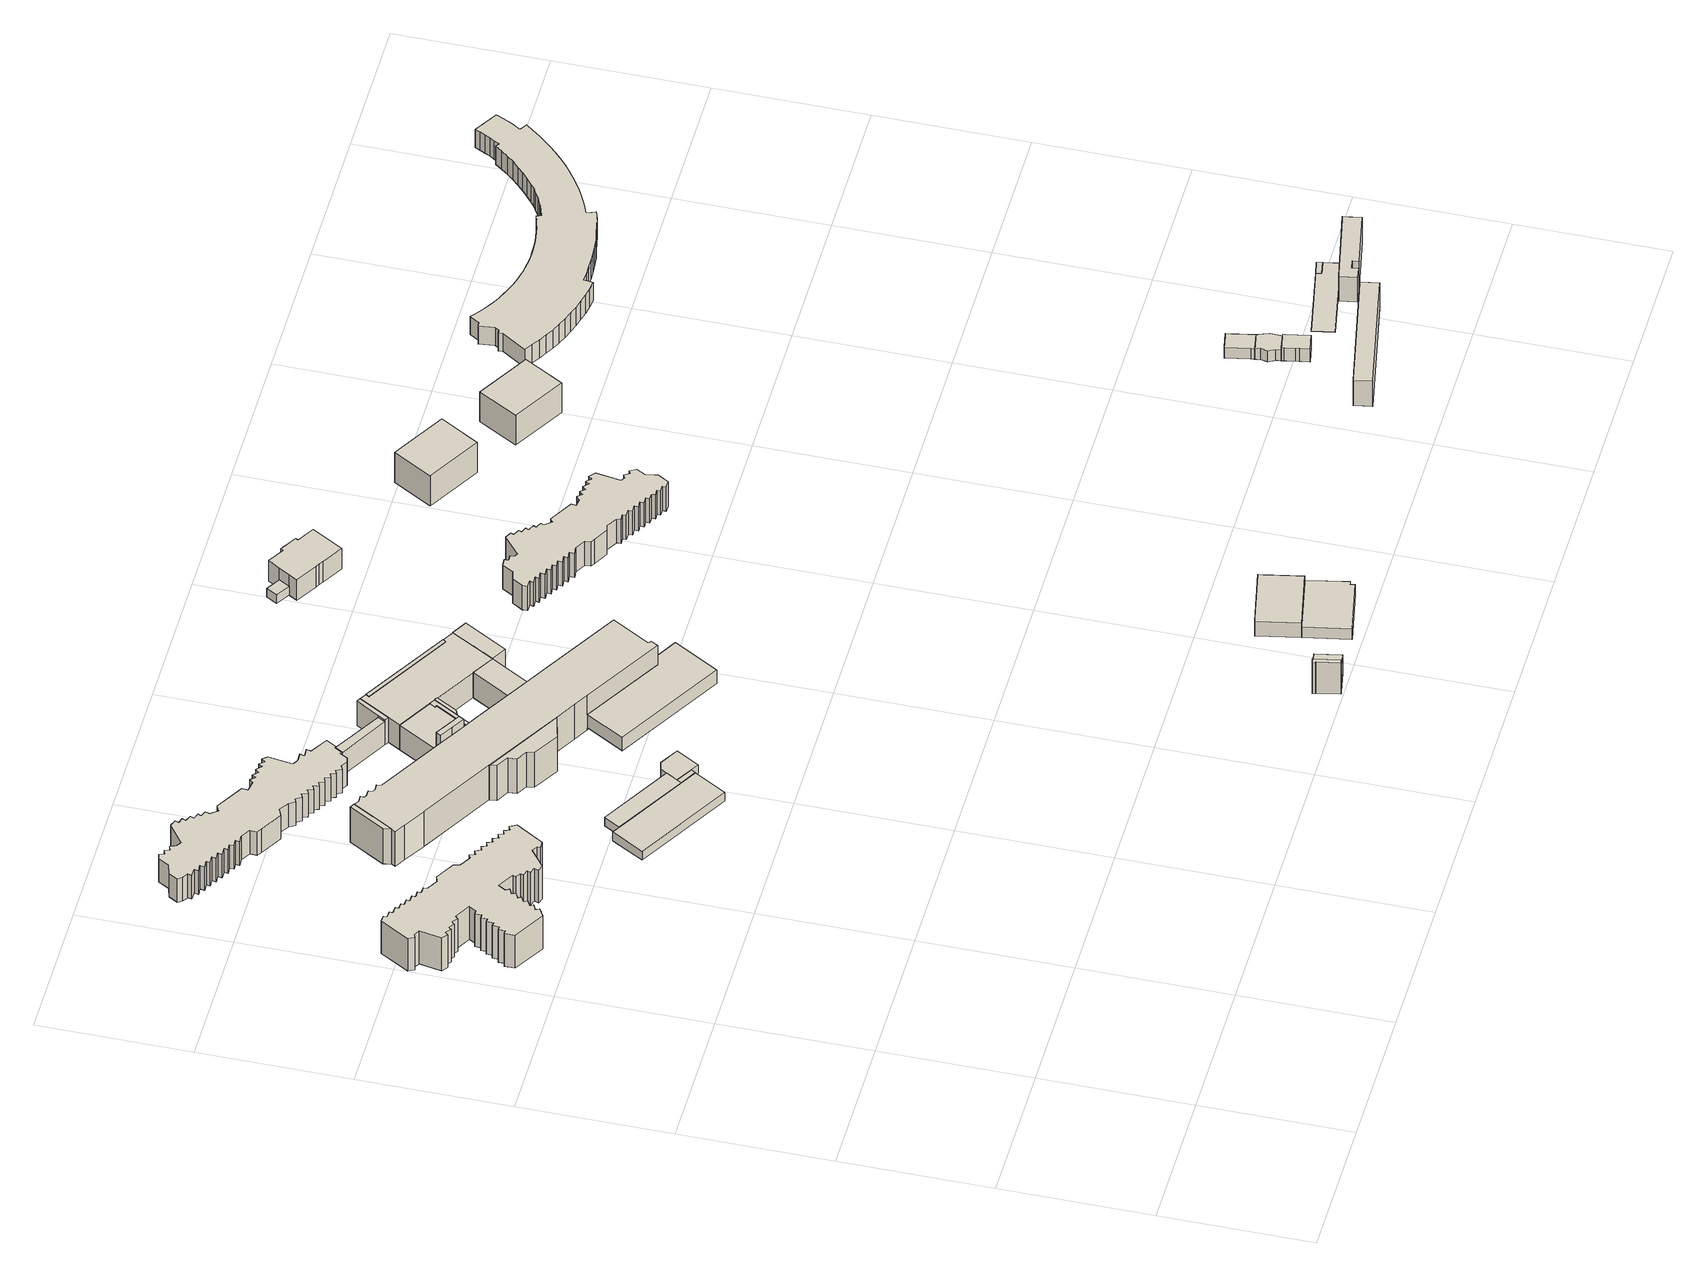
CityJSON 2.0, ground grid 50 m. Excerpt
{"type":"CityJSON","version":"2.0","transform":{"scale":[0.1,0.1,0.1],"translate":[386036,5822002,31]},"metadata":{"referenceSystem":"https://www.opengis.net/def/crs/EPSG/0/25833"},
"CityObjects":{
"building1":{"type":"Building","attributes":{"Gemeindeschluessel":"11000004","BezugspunktDach":"2200","function":"31001_3000","measuredHeight":13.58,"storeysAboveGround":3},"address":[{"country":"Germany","locality":"Berlin","thoroughfareNumber":"17 (4)","thoroughfareName":"Friedrich-Olbricht-Damm"}],"geometry":[{"type":"Solid","lod":"1","boundaries":[[[[0,1,2,3,4,5,6,7,8,9,10,11,12,13,14,15,16,17,18,19,20,21,22,23,24,25,26,27,28,29,30,31,32,33,34,35,36,37,38,39,40,41,42,43,44,45,46,47,48,49,50,51,52,53,54,55,56,57,58,59,60,61,62,63,64,65,66,67,68,69,70,71,72,73,74,75,76,77,78,79,80,81,82,83,84,85,86,87,88,89,90,91,92]],[[93,94,95,96,97,98,99,100,101,102,103,104,105,106,107,108,109,110,111,112,113,114,115,116,117,118,119,120,121,122,123,124,125,126,127,128,129,130,131,132,133,134,135,136,137,138,139,140,141,142,143,144,145,146,147,148,149,150,151,152,153,154,155,156,157,158,159,160,161,162,163,164,165,166,167,168,169,170,171,172,173,174,175,176,177,178,179,180,181,182,183,184,185]],[[93,185,92,91]],[[94,93,91,90]],[[95,94,90,89]],[[96,95,89,88]],[[97,96,88,87]],[[98,97,87,86]],[[99,98,86,85]],[[100,99,85,84]],[[101,100,84,83]],[[102,101,83,82]],[[103,102,82,81]],[[104,103,81,80]],[[105,104,80,79]],[[106,105,79,78]],[[107,106,78,77]],[[108,107,77,76]],[[109,108,76,75]],[[110,109,75,74]],[[111,110,74,73]],[[112,111,73,72]],[[113,112,72,71]],[[114,113,71,70]],[[115,114,70,69]],[[116,115,69,68]],[[117,116,68,67]],[[118,117,67,66]],[[119,118,66,65]],[[120,119,65,64]],[[121,120,64,63]],[[122,121,63,62]],[[123,122,62,61]],[[124,123,61,60]],[[125,124,60,59]],[[126,125,59,58]],[[127,126,58,57]],[[128,127,57,56]],[[129,128,56,55]],[[130,129,55,54]],[[131,130,54,53]],[[132,131,53,52]],[[133,132,52,51]],[[134,133,51,50]],[[135,134,50,49]],[[136,135,49,48]],[[137,136,48,47]],[[138,137,47,46]],[[139,138,46,45]],[[140,139,45,44]],[[141,140,44,43]],[[142,141,43,42]],[[143,142,42,41]],[[144,143,41,40]],[[145,144,40,39]],[[146,145,39,38]],[[147,146,38,37]],[[148,147,37,36]],[[149,148,36,35]],[[150,149,35,34]],[[151,150,34,33]],[[152,151,33,32]],[[153,152,32,31]],[[154,153,31,30]],[[155,154,30,29]],[[156,155,29,28]],[[157,156,28,27]],[[158,157,27,26]],[[159,158,26,25]],[[160,159,25,24]],[[161,160,24,23]],[[162,161,23,22]],[[163,162,22,21]],[[164,163,21,20]],[[165,164,20,19]],[[166,165,19,18]],[[167,166,18,17]],[[168,167,17,16]],[[169,168,16,15]],[[170,169,15,14]],[[171,170,14,13]],[[172,171,13,12]],[[173,172,12,11]],[[174,173,11,10]],[[175,174,10,9]],[[176,175,9,8]],[[177,176,8,7]],[[178,177,7,6]],[[179,178,6,5]],[[180,179,5,4]],[[181,180,4,3]],[[182,181,3,2]],[[183,182,2,1]],[[184,183,1,0]],[[185,184,0,92]]]]}]},
"building2":{"type":"Building","attributes":{"Gemeindeschluessel":"11000004","BezugspunktDach":"2200","function":"31001_3000","measuredHeight":3.65,"storeysAboveGround":1},"address":[{"country":"Germany","locality":"Berlin","thoroughfareNumber":"17 (5)","thoroughfareName":"Friedrich-Olbricht-Damm"}],"geometry":[{"type":"Solid","lod":"1","boundaries":[[[[186,187,188,189,190]],[[191,192,193,194,195]],[[191,195,190,189]],[[192,191,189,188]],[[193,192,188,187]],[[194,193,187,186]],[[195,194,186,190]]]]}]},
"building3":{"type":"Building","attributes":{"Gemeindeschluessel":"11000004","function":"31001_3000"},"address":[{"country":"Germany","locality":"Berlin","thoroughfareNumber":"17 (6)","thoroughfareName":"Friedrich-Olbricht-Damm"}],"children":["building3-1","building3-2","building3-3"]},
"building3-1":{"type":"BuildingPart","attributes":{"BezugspunktDach":"2200","measuredHeight":3.64,"storeysAboveGround":1},"parents":["building3"],"geometry":[{"type":"MultiSurface","lod":"1","boundaries":[[[196,197,198,199]],[[200,201,202,203]],[[200,203,199,198]],[[201,200,198,197]],[[204,205,197,206,207]],[[203,202,196,199]],[[201,205,204,207]],[[207,206,196,202,208]]]}]},
"building3-2":{"type":"BuildingPart","attributes":{"BezugspunktDach":"2200","measuredHeight":3.57,"storeysAboveGround":1},"parents":["building3"],"geometry":[{"type":"MultiSurface","lod":"1","boundaries":[[[209,210,211,212,204]],[[213,214,215,216,207]],[[213,201,205,212]],[[214,213,212,211]],[[215,214,211,210]],[[216,215,210,209]],[[216,209,217,218]],[[219,207,204,205,201]],[[207,218,217,204]]]}]},
"building3-3":{"type":"BuildingPart","attributes":{"BezugspunktDach":"2200","measuredHeight":3.64,"storeysAboveGround":1},"parents":["building3"],"geometry":[{"type":"MultiSurface","lod":"1","boundaries":[[[220,221,206,196]],[[207,218,222,202]],[[217,204,207,206,221]],[[222,218,221,220]],[[202,222,220,196]],[[204,207,202,196,206]],[[218,207,204,217]]]}]},
"building4":{"type":"Building","attributes":{"name":"Justizvollzugsanstalt Charlottenburg","Gemeindeschluessel":"11000004","function":"31001_3000"},"address":[{"country":"Germany","locality":"Berlin","thoroughfareNumber":"17","thoroughfareName":"Friedrich-Olbricht-Damm"}],"children":["building4-1","building4-2","building4-3","building4-4","building4-5","building4-6","building4-7","building4-8","building4-9","building4-10","building4-11","building4-12","building4-13","building4-14","building4-15","building4-16"]},
"building4-1":{"type":"BuildingPart","attributes":{"BezugspunktDach":"2200","measuredHeight":14.33,"storeysAboveGround":3},"parents":["building4"],"geometry":[{"type":"MultiSurface","lod":"1","boundaries":[[[223,224,225,226,227,228,229,230,231,232,233,234,235,236,237,238,239,240,241,242,243,244,245,246,247,248,249,250,251]],[[252,253,254,255,256,257,258,259,260,261,262,263,264,265,266,267,268,269,270,271,272,273,274,275,276,277,278,279,280]],[[252,280,251,250]],[[254,253,249,248]],[[255,254,248,247]],[[256,255,247,246]],[[257,256,246,245]],[[258,257,245,244]],[[259,258,244,243]],[[260,259,243,242]],[[261,260,242,241]],[[262,261,241,240]],[[263,262,240,239]],[[264,263,239,238]],[[265,264,281,282,283,237]],[[266,284,285,237,236]],[[267,266,236,235]],[[268,286,287,288,235,234]],[[269,268,234,233]],[[270,269,233,232]],[[271,270,232,231]],[[272,271,231,230]],[[289,290,230,229]],[[273,272,291,292,293]],[[294,289,229,228]],[[274,273,293,295]],[[275,274,228,227]],[[276,275,227,226]],[[278,277,225,224]],[[280,279,223,251]],[[252,250,249,253]],[[237,283,282,296]],[[238,296,282,281]],[[265,285,284,266]],[[267,288,287,286,268,297]],[[293,292,291,290,289]],[[295,293,289,294]],[[226,225,277,276]]]}]},
"building4-2":{"type":"BuildingPart","attributes":{"BezugspunktDach":"2200","measuredHeight":14.36,"storeysAboveGround":3},"parents":["building4"],"geometry":[{"type":"Solid","lod":"1","boundaries":[[[[298,299,300,301,302,303,226,225]],[[276,304,305,306,307,308,309,277]],[[225,277,225,226]],[[304,276,226,303]],[[305,304,303,302]],[[306,305,302,301]],[[307,306,301,300]],[[308,307,300,299]],[[309,308,299,298]],[[277,309,298,225]],[[276,277,225,226]]]]}]},
"building4-3":{"type":"BuildingPart","attributes":{"BezugspunktDach":"2200","measuredHeight":10.46,"storeysAboveGround":3},"parents":["building4"],"geometry":[{"type":"MultiSurface","lod":"1","boundaries":[[[286,310,311,287]],[[312,313,268,267]],[[312,267,287,311]],[[314,315,311,310]],[[313,312,316,317]],[[268,313,310,286]],[[317,316,315,314]],[[267,268,286,287]]]}]},
"building4-4":{"type":"BuildingPart","attributes":{"BezugspunktDach":"2200","measuredHeight":10.52,"storeysAboveGround":3},"parents":["building4"],"geometry":[{"type":"MultiSurface","lod":"1","boundaries":[[[284,318,319,320,285]],[[321,322,323,266,265]],[[321,265,283,324,320]],[[325,326,327,324,328,322,321,320,319]],[[266,323,318,284]],[[285,320,324,283]],[[328,324,327,326,325]],[[323,322,319,318,329]],[[265,266,284,285,330]]]}]},
"building4-5":{"type":"BuildingPart","attributes":{"BezugspunktDach":"2200","measuredHeight":10.52,"storeysAboveGround":3},"parents":["building4"],"geometry":[{"type":"MultiSurface","lod":"1","boundaries":[[[318,331,332,333,334,335,319]],[[336,337,338,339,340,323,322]],[[341,326,319,335]],[[336,322,328,342]],[[343,341,335,334]],[[337,336,344,342,345,346]],[[347,348,343,345,349,338,337,334,333]],[[350,348,333,332]],[[339,338,349,351]],[[323,340,331,318]],[[342,328,326,341]],[[346,345,342,344,341,343]],[[349,345,343,348,347]],[[351,349,348,350]],[[340,339,332,331]],[[322,323,318,319,352]]]}]},
"building4-6":{"type":"BuildingPart","attributes":{"BezugspunktDach":"2200","measuredHeight":10.69,"storeysAboveGround":3},"parents":["building4"],"geometry":[{"type":"MultiSurface","lod":"1","boundaries":[[[353,354,355,356,357,358]],[[339,359,360,361,362,340]],[[332,331,363,358,357]],[[364,350,351,365,359,339,357,356]],[[366,364,365,367,360,359,356,355]],[[361,360,355,354]],[[362,361,354,353]],[[340,362,353,358]],[[339,340,363,331,332]],[[365,351,350,364]],[[367,365,364,366]]]}]},
"building4-7":{"type":"BuildingPart","attributes":{"BezugspunktDach":"2200","measuredHeight":5.47,"storeysAboveGround":3},"parents":["building4"],"geometry":[{"type":"Solid","lod":"1","boundaries":[[[[368,369,290,289,294,370]],[[295,293,292,371,372,373]],[[295,373,370,294]],[[371,292,290,369]],[[372,371,369,368]],[[373,372,368,370]],[[295,294,289,293]],[[292,293,289,290]]]]}]},
"building4-8":{"type":"BuildingPart","attributes":{"BezugspunktDach":"2200","measuredHeight":10.37,"storeysAboveGround":3},"parents":["building4"],"geometry":[{"type":"MultiSurface","lod":"1","boundaries":[[[348,366,315,314,374,375,376,377,378,379,380,381]],[[382,383,384,385,386,387,388,317,316,367,349,389]],[[382,389,381,380]],[[384,383,379,378]],[[385,384,390,391,377]],[[386,385,391,392,393]],[[387,386,392,394,375]],[[388,387,375,374]],[[317,388,395,396,314]],[[367,316,315,366]],[[380,379,383,382]],[[378,377,391,390]],[[393,392,391,377,376]],[[376,375,394,392]],[[397,374,314,396,395]],[[316,317,314,315]],[[349,351,350,348]],[[365,364,350,351]],[[367,366,364,365]],[[389,349,348,381]]]}]},
"building4-9":{"type":"BuildingPart","attributes":{"BezugspunktDach":"2200","measuredHeight":10.36,"storeysAboveGround":3},"parents":["building4"],"geometry":[{"type":"MultiSurface","lod":"1","boundaries":[[[327,326,341,343,348,381,398]],[[389,349,345,342,328,324,399]],[[389,399,398,381]],[[349,389,381,348,400]],[[345,349,348,343]],[[342,345,343,341]],[[328,342,401,341,326]],[[324,328,326,327]],[[399,402,403,398]],[[324,327,403,402]]]}]},
"building4-10":{"type":"BuildingPart","attributes":{"BezugspunktDach":"2200","measuredHeight":21.72,"storeysAboveGround":3},"parents":["building4"],"geometry":[{"type":"MultiSurface","lod":"1","boundaries":[[[404,405,406,407,408,409]],[[399,402,324,283,282,281]],[[399,281,409,408]],[[403,398,408,407]],[[410,327,403,402,407,406]],[[285,320,406,405]],[[296,237,405,404]],[[238,296,411,404,409]],[[402,399,398,403]],[[324,412,402,403,327,410]],[[283,324,320,285]],[[282,283,237,296]],[[281,282,411,296,238]]]}]},
"building4-11":{"type":"BuildingPart","attributes":{"BezugspunktDach":"2200","measuredHeight":10.37,"storeysAboveGround":3},"parents":["building4"],"geometry":[{"type":"MultiSurface","lod":"1","boundaries":[[[380,379,413,414,415]],[[416,417,383,382,418]],[[419,420,421,416,418,421,420,422,415,414]],[[417,416,414,413]],[[383,417,413,379]],[[418,382,380,415]],[[423,416,421,420,419]],[[422,420,421,418]],[[382,383,379,380]]]}]},
"building4-12":{"type":"BuildingPart","attributes":{"BezugspunktDach":"2200","measuredHeight":10.19,"storeysAboveGround":3},"parents":["building4"],"geometry":[{"type":"Solid","lod":"1","boundaries":[[[[422,420,419,424,425,426,427]],[[428,429,430,416,421,418,431]],[[431,427,431,428]],[[428,426,428,429]],[[430,429,430,424]],[[416,430,424,419]],[[431,418,422,427]],[[428,431,427,426]],[[429,428,426,425]],[[425,424,430,429]],[[421,416,419,420]],[[418,421,420,422]]]]}]},
"building4-13":{"type":"BuildingPart","attributes":{"BezugspunktDach":"2200","measuredHeight":9.51,"storeysAboveGround":3},"parents":["building4"],"geometry":[{"type":"MultiSurface","lod":"1","boundaries":[[[432,433,434,435]],[[395,436,437,396]],[[395,374,314,435,434]],[[436,395,434,433]],[[437,436,433,432]],[[396,437,432,435]],[[396,438,314,374,395]]]}]},
"building4-14":{"type":"BuildingPart","attributes":{"BezugspunktDach":"2200","measuredHeight":9.31,"storeysAboveGround":3},"parents":["building4"],"geometry":[{"type":"MultiSurface","lod":"1","boundaries":[[[439,440,441,442]],[[390,394,392,391]],[[378,377,391,442,441]],[[394,390,441,440]],[[376,375,394,440,439]],[[377,376,443,439,442]],[[390,391,377,378]],[[392,394,375,376]],[[444,391,392,443,376,377]]]}]},
"building4-15":{"type":"BuildingPart","attributes":{"BezugspunktDach":"2200","measuredHeight":9.84,"storeysAboveGround":3},"parents":["building4"],"geometry":[{"type":"MultiSurface","lod":"1","boundaries":[[[445,446,447,448,449,450,451,452,453,454,455,456,457,458,459,460,461,462,463,464,465,466,467,468,469,470,471,472,473,474,475,476,477,478,479,480,481,482,483,484,485,486,487,488,489,490,491,492,493,494,495,496,497,498,499,500,501,502,503,504,505,506,507,508,509,510,511,512,513,514,515,516,517,518,519,520,521,522,523,524,525,526,527,528,529,530,531,532,533,534,535,536,537,538]],[[539,540,541,542,543,544,545,546,547,548,549,550,551,552,553,554,555,556,557,558,559,560,561,562,563,564,565,566,567,568,569,570,571,572,573,574,575,576,577,578,579,580,581,430,429,431,582,583,584,585,586,587,588,589,590,591,592,593,594,595,596,597,598,599,600,601,602,603,604,605,606,607,608,609,610,611,612,613,614,615,616,617,618,619,620,621,622,623,624,625,626,627,628,629]],[[539,629,538,537]],[[540,539,537,536]],[[541,540,536,535]],[[542,541,535,534]],[[543,542,534,533]],[[544,543,533,532]],[[545,544,532,531]],[[546,545,531,530]],[[547,546,530,529]],[[548,547,529,528]],[[549,548,528,527]],[[550,549,527,526]],[[551,550,526,525]],[[552,551,525,524]],[[553,552,524,523]],[[554,553,523,522]],[[555,554,522,521]],[[556,555,521,520]],[[557,556,520,519]],[[558,557,519,518]],[[559,558,518,517]],[[560,559,517,516]],[[561,560,516,515]],[[562,561,515,514]],[[563,562,514,513]],[[564,563,513,512]],[[565,564,512,511]],[[566,565,511,510]],[[567,566,510,509]],[[568,567,509,508]],[[569,568,508,507]],[[570,569,507,506]],[[571,570,506,505]],[[572,571,505,504]],[[573,572,504,503]],[[574,573,503,502]],[[575,574,502,501]],[[576,575,501,500]],[[577,576,500,499]],[[578,577,499,498]],[[579,578,498,497]],[[580,579,497,496]],[[581,580,496,495]],[[430,581,495,494]],[[425,424,430,494,493]],[[431,427,426,425,429,493,492]],[[582,431,492,491]],[[583,582,491,490]],[[584,583,490,489]],[[585,584,489,488]],[[586,585,488,487]],[[587,586,487,486]],[[588,587,486,485]],[[589,588,485,484]],[[590,589,484,483]],[[591,590,483,482]],[[592,591,482,481]],[[593,592,481,480]],[[594,593,480,479]],[[595,594,479,478]],[[596,595,478,477]],[[597,596,477,476]],[[598,597,476,475]],[[599,598,475,474]],[[600,599,474,473]],[[601,600,473,472]],[[602,601,472,471]],[[603,602,471,470]],[[604,603,470,469]],[[605,604,469,468]],[[606,605,468,467]],[[607,606,467,466]],[[608,607,466,465]],[[609,608,465,464]],[[610,609,464,463]],[[611,610,463,462]],[[612,611,462,461]],[[613,612,461,460]],[[614,613,460,459]],[[615,614,459,458]],[[616,615,458,457]],[[617,616,457,456]],[[618,617,456,455]],[[619,618,455,454]],[[620,619,454,453]],[[621,620,453,452]],[[622,621,452,451]],[[623,622,451,450]],[[624,623,450,449]],[[625,624,449,448]],[[626,625,448,447]],[[627,626,447,446]],[[628,627,446,445]],[[629,628,445,538]],[[429,430,424,425]],[[428,426,427,431]],[[428,429,425,426]]]}]},
"building4-16":{"type":"BuildingPart","attributes":{"BezugspunktDach":"2200","measuredHeight":14.54,"storeysAboveGround":3},"parents":["building4"],"geometry":[{"type":"MultiSurface","lod":"1","boundaries":[[[630,631,632,633]],[[634,253,252,635]],[[634,635,633,632]],[[253,634,632,631]],[[250,249,253,631,630]],[[635,252,630,633]],[[252,253,249,250]]]}]},
"building5":{"type":"Building","attributes":{"Gemeindeschluessel":"11000001","function":"31001_2140"},"address":[{"country":"Germany","locality":"Berlin","thoroughfareNumber":"44N (59)","thoroughfareName":"Beusselstraße"}],"children":["building5-1","building5-2"]},
"building5-1":{"type":"BuildingPart","attributes":{"BezugspunktDach":"2200","measuredHeight":7.9,"storeysAboveGround":2},"parents":["building5"],"geometry":[{"type":"MultiSurface","lod":"1","boundaries":[[[636,637,638,639]],[[640,641,642,643]],[[640,643,639,638]],[[641,640,638,637]],[[642,641,637,636]],[[643,642,636,644,645]],[[645,644,636,639]]]}]},
"building5-2":{"type":"BuildingPart","attributes":{"BezugspunktDach":"2200","measuredHeight":13.02,"storeysAboveGround":2},"parents":["building5"],"geometry":[{"type":"MultiSurface","lod":"1","boundaries":[[[646,647,648,649,650,651]],[[645,644,652,653,654,655]],[[645,655,651,650]],[[644,636,639,656,650,649]],[[652,644,649,648]],[[653,652,648,647]],[[654,653,647,646]],[[655,654,646,651]],[[645,656,639,636,644]]]}]},
"building6":{"type":"Building","attributes":{"Gemeindeschluessel":"11000001","BezugspunktDach":"2200","function":"51009_1610","measuredHeight":4.44,"storeysAboveGround":0},"address":[{"country":"Germany","locality":"Berlin"}],"geometry":[{"type":"Solid","lod":"1","boundaries":[[[[657,658,659,660,661,662]],[[663,664,665,666,667,668]],[[663,668,662,661]],[[664,663,661,660]],[[665,664,660,659]],[[666,665,659,658]],[[667,666,658,657]],[[668,667,657,662]]]]}]},
"building7":{"type":"Building","attributes":{"Gemeindeschluessel":"11000001","BezugspunktDach":"2200","function":"51009_1610","measuredHeight":6,"storeysAboveGround":0},"address":[{"country":"Germany","locality":"Berlin"}],"geometry":[{"type":"Solid","lod":"1","boundaries":[[[[669,670,671,672]],[[673,674,675,676]],[[673,676,672,671]],[[674,673,671,670]],[[675,674,670,669]],[[676,675,669,672]]]]}]},
"building8":{"type":"Building","attributes":{"Gemeindeschluessel":"11000004","BezugspunktDach":"2200","function":"31001_3070","measuredHeight":3.57,"storeysAboveGround":1},"address":[{"country":"Germany","locality":"Berlin","thoroughfareNumber":"16 (1)","thoroughfareName":"Friedrich-Olbricht-Damm"}],"geometry":[{"type":"Solid","lod":"1","boundaries":[[[[677,678,679,680]],[[681,682,683,684]],[[681,684,680,679]],[[682,681,679,678]],[[683,682,678,677]],[[684,683,677,680]]]]}]},
"building9":{"type":"Building","attributes":{"Gemeindeschluessel":"11000004","BezugspunktDach":"2200","function":"31001_3070","measuredHeight":10.97,"storeysAboveGround":2},"address":[{"country":"Germany","locality":"Berlin","thoroughfareNumber":"16","thoroughfareName":"Friedrich-Olbricht-Damm"}],"geometry":[{"type":"Solid","lod":"1","boundaries":[[[[685,686,687,688,689,690,691,692,693,694,695,696,697,698,699,700]],[[701,702,703,704,705,706,707,708,709,710,711,712,713,714,715,716]],[[701,716,700,699]],[[702,701,699,698]],[[703,702,698,697]],[[704,703,697,696]],[[705,704,696,695]],[[706,705,695,694]],[[707,706,694,693]],[[708,707,693,692]],[[709,708,692,691]],[[710,709,691,690]],[[711,710,690,689]],[[712,711,689,688]],[[713,712,688,687]],[[714,713,687,686]],[[715,714,686,685]],[[716,715,685,700]]]]}]},
"building10":{"type":"Building","attributes":{"Gemeindeschluessel":"11000004","BezugspunktDach":"2200","function":"31001_3000","measuredHeight":10,"storeysAboveGround":3},"address":[{"country":"Germany","locality":"Berlin","thoroughfareNumber":"15","thoroughfareName":"Friedrich-Olbricht-Damm"}],"geometry":[{"type":"Solid","lod":"1","boundaries":[[[[717,718,719,720,721,722,723,724,725,726,727,728,729,730,731,732,733,734,735,736,737,738,739,740,741,742,743,744,745,746,747,748,749,750,751,752,753,754,755,756,757,758,759,760,761,762,763,764,765,766,767,768,769,770,771,772,773,774,775,776,777,778,779,780,781,782,783,784,785,786,787,788,789,790,791,792,793,794,795,796,797,798,799,800,801]],[[802,803,804,805,806,807,808,809,810,811,812,813,814,815,816,817,818,819,820,821,822,823,824,825,826,827,828,829,830,831,832,833,834,835,836,837,838,839,840,841,842,843,844,845,846,847,848,849,850,851,852,853,854,855,856,857,858,859,860,861,862,863,864,865,866,867,868,869,870,871,872,873,874,875,876,877,878,879,880,881,882,883,884,885,886]],[[802,886,801,800]],[[803,802,800,799]],[[804,803,799,798]],[[805,804,798,797]],[[806,805,797,796]],[[807,806,796,795]],[[808,807,795,794]],[[809,808,794,793]],[[810,809,793,792]],[[811,810,792,791]],[[812,811,791,790]],[[813,812,790,789]],[[814,813,789,788]],[[815,814,788,787]],[[816,815,787,786]],[[817,816,786,785]],[[818,817,785,784]],[[819,818,784,783]],[[820,819,783,782]],[[821,820,782,781]],[[822,821,781,780]],[[823,822,780,779]],[[824,823,779,778]],[[825,824,778,777]],[[826,825,777,776]],[[827,826,776,775]],[[828,827,775,774]],[[829,828,774,773]],[[830,829,773,772]],[[831,830,772,771]],[[832,831,771,770]],[[833,832,770,769]],[[834,833,769,768]],[[835,834,768,767]],[[836,835,767,766]],[[837,836,766,765]],[[838,837,765,764]],[[839,838,764,763]],[[840,839,763,762]],[[841,840,762,761]],[[842,841,761,760]],[[843,842,760,759]],[[844,843,759,758]],[[845,844,758,757]],[[846,845,757,756]],[[847,846,756,755]],[[848,847,755,754]],[[849,848,754,753]],[[850,849,753,752]],[[851,850,752,751]],[[852,851,751,750]],[[853,852,750,749]],[[854,853,749,748]],[[855,854,748,747]],[[856,855,747,746]],[[857,856,746,745]],[[858,857,745,744]],[[859,858,744,743]],[[860,859,743,742]],[[861,860,742,741]],[[862,861,741,740]],[[863,862,740,739]],[[864,863,739,738]],[[865,864,738,737]],[[866,865,737,736]],[[867,866,736,735]],[[868,867,735,734]],[[869,868,734,733]],[[870,869,733,732]],[[871,870,732,731]],[[872,871,731,730]],[[873,872,730,729]],[[874,873,729,728]],[[875,874,728,727]],[[876,875,727,726]],[[877,876,726,725]],[[878,877,725,724]],[[879,878,724,723]],[[880,879,723,722]],[[881,880,722,721]],[[882,881,721,720]],[[883,882,720,719]],[[884,883,719,718]],[[885,884,718,717]],[[886,885,717,801]]]]}]},
"building11":{"type":"Building","attributes":{"Gemeindeschluessel":"11000004","BezugspunktDach":"2200","function":"31001_1010","measuredHeight":14.46,"storeysAboveGround":2},"address":[{"country":"Germany","locality":"Berlin","thoroughfareNumber":"12, 14","thoroughfareName":"Friedrich-Olbricht-Damm"}],"geometry":[{"type":"Solid","lod":"1","boundaries":[[[[887,888,889,890]],[[891,892,893,894]],[[891,894,890,889]],[[892,891,889,888]],[[893,892,888,887]],[[894,893,887,890]]]]}]},
"building12":{"type":"Building","attributes":{"Gemeindeschluessel":"11000004","BezugspunktDach":"2200","function":"31001_1010","measuredHeight":14.32,"storeysAboveGround":2},"address":[{"country":"Germany","locality":"Berlin","thoroughfareNumber":"10, 8","thoroughfareName":"Friedrich-Olbricht-Damm"}],"geometry":[{"type":"Solid","lod":"1","boundaries":[[[[895,896,897,898]],[[899,900,901,902]],[[899,902,898,897]],[[900,899,897,896]],[[901,900,896,895]],[[902,901,895,898]]]]}]},
"building13":{"type":"Building","attributes":{"Gemeindeschluessel":"11000001","BezugspunktDach":"2200","function":"51009_1610","measuredHeight":10.5,"storeysAboveGround":0},"address":[{"country":"Germany","locality":"Berlin"}],"geometry":[{"type":"Solid","lod":"1","boundaries":[[[[903,904,905,906]],[[907,908,909,910]],[[907,910,906,905]],[[908,907,905,904]],[[909,908,904,903]],[[910,909,903,906]]]]}]},
"building14":{"type":"Building","attributes":{"Gemeindeschluessel":"11000001","BezugspunktDach":"2200","function":"51009_1610","measuredHeight":5.99,"storeysAboveGround":0},"address":[{"country":"Germany","locality":"Berlin"}],"geometry":[{"type":"Solid","lod":"1","boundaries":[[[[911,912,913,914,915,916,917,918,919]],[[920,921,922,923,924,925,926,927,928]],[[920,928,919,918]],[[921,920,918,917]],[[922,921,917,916]],[[923,922,916,915]],[[924,923,915,914]],[[925,924,914,913]],[[926,925,913,912]],[[927,926,912,911]],[[928,927,911,919]]]]}]},
"building15":{"type":"Building","attributes":{"Gemeindeschluessel":"11000001","BezugspunktDach":"2200","function":"31001_2000","measuredHeight":4.58,"storeysAboveGround":1},"address":[{"country":"Germany","locality":"Berlin","thoroughfareNumber":"44N (19)","thoroughfareName":"Beusselstraße"}],"geometry":[{"type":"Solid","lod":"1","boundaries":[[[[929,930,931,932,933,934,935,936]],[[937,938,939,940,941,942,943,944]],[[937,944,936,935]],[[938,937,935,934]],[[939,938,934,933]],[[940,939,933,932]],[[941,940,932,931]],[[942,941,931,930]],[[943,942,930,929]],[[944,943,929,936]]]]}]},
"building16":{"type":"Building","attributes":{"Gemeindeschluessel":"11000001","BezugspunktDach":"2200","function":"51009_1610","measuredHeight":4.38,"storeysAboveGround":0},"address":[{"country":"Germany","locality":"Berlin"}],"geometry":[{"type":"Solid","lod":"1","boundaries":[[[[945,934,933,946,947,948]],[[949,950,951,952,953,954]],[[949,954,948,947]],[[950,949,947,946]],[[951,950,946,933]],[[952,951,933,934]],[[953,952,934,945]],[[954,953,945,948]]]]}]},
"building17":{"type":"Building","attributes":{"Gemeindeschluessel":"11000001","BezugspunktDach":"2200","function":"31001_3010","measuredHeight":0.3,"storeysAboveGround":1},"address":[{"country":"Germany","locality":"Berlin","thoroughfareNumber":"44N (17)","thoroughfareName":"Beusselstraße"}],"geometry":[{"type":"Solid","lod":"1","boundaries":[[[[955,956,957,958,959,960]],[[961,962,963,964,965,966]],[[961,966,960,959]],[[962,961,959,958]],[[963,962,958,957]],[[964,963,957,956]],[[965,964,956,955]],[[966,965,955,960]]]]}]},
"building18":{"type":"Building","attributes":{"Gemeindeschluessel":"11000001","BezugspunktDach":"2200","function":"51009_1610","measuredHeight":10.21,"storeysAboveGround":0},"address":[{"country":"Germany","locality":"Berlin"}],"geometry":[{"type":"Solid","lod":"1","boundaries":[[[[967,968,969,970,971,972,973,974]],[[975,976,977,978,979,980,981,982]],[[975,982,974,973]],[[976,975,973,972]],[[977,976,972,971]],[[978,977,971,970]],[[979,978,970,969]],[[980,979,969,968]],[[981,980,968,967]],[[982,981,967,974]]]]}]},
"building19":{"type":"Building","attributes":{"Gemeindeschluessel":"11000001","BezugspunktDach":"2200","function":"51009_1610","measuredHeight":0.287,"storeysAboveGround":0},"address":[{"country":"Germany","locality":"Berlin"}],"geometry":[{"type":"Solid","lod":"1","boundaries":[[[[983,984,985,986]],[[987,988,989,990]],[[987,990,986,985]],[[988,987,985,984]],[[989,988,984,983]],[[990,989,983,986]]]]}]},
"building20":{"type":"Building","attributes":{"Gemeindeschluessel":"11000004","BezugspunktDach":"2200","function":"31001_3000","measuredHeight":7.58,"storeysAboveGround":2},"address":[{"country":"Germany","locality":"Berlin","thoroughfareNumber":"1 (3)","thoroughfareName":"Saatwinkler Damm"}],"geometry":[{"type":"Solid","lod":"1","boundaries":[[[[991,992,993,994,995,996,997,998,999,1000,1001,1002,1003,1004,1005,1006,1007,1008,1009,1010,1011,1012,1013,1014,1015,1016,1017,1018,1019,1020,1021,1022,1023,1024,1025,1026,1027,1028,1029,1030,1031,1032,1033,1034,1035,1036,1037,1038,1039,1040,1041,1042,1043,1044,1045,1046,1047,1048,1049,1050,1051,1052,1053,1054,1055,1056,1057,1058,1059,1060,1061,1062,1063,1064,1065,1066,1067,1068,1069,1070,1071,1072,1073,1074,1075,1076,1077,1078,1079,1080,1081,1082,1083,1084,1085,1086,1087,1088,1089]],[[1090,1091,1092,1093,1094,1095,1096,1097,1098,1099,1100,1101,1102,1103,1104,1105,1106,1107,1108,1109,1110,1111,1112,1113,1114,1115,1116,1117,1118,1119,1120,1121,1122,1123,1124,1125,1126,1127,1128,1129,1130,1131,1132,1133,1134,1135,1136,1137,1138,1139,1140,1141,1142,1143,1144,1145,1146,1147,1148,1149,1150,1151,1152,1153,1154,1155,1156,1157,1158,1159,1160,1161,1162,1163,1164,1165,1166,1167,1168,1169,1170,1171,1172,1173,1174,1175,1176,1177,1178,1179,1180,1181,1182,1183,1184,1185,1186,1187,1188]],[[1090,1188,1089,1088]],[[1091,1090,1088,1087]],[[1092,1091,1087,1086]],[[1093,1092,1086,1085]],[[1094,1093,1085,1084]],[[1095,1094,1084,1083]],[[1096,1095,1083,1082]],[[1097,1096,1082,1081]],[[1098,1097,1081,1080]],[[1099,1098,1080,1079]],[[1100,1099,1079,1078]],[[1101,1100,1078,1077]],[[1102,1101,1077,1076]],[[1103,1102,1076,1075]],[[1104,1103,1075,1074]],[[1105,1104,1074,1073]],[[1106,1105,1073,1072]],[[1107,1106,1072,1071]],[[1108,1107,1071,1070]],[[1109,1108,1070,1069]],[[1110,1109,1069,1068]],[[1111,1110,1068,1067]],[[1112,1111,1067,1066]],[[1113,1112,1066,1065]],[[1114,1113,1065,1064]],[[1115,1114,1064,1063]],[[1116,1115,1063,1062]],[[1117,1116,1062,1061]],[[1118,1117,1061,1060]],[[1119,1118,1060,1059]],[[1120,1119,1059,1058]],[[1121,1120,1058,1057]],[[1122,1121,1057,1056]],[[1123,1122,1056,1055]],[[1124,1123,1055,1054]],[[1125,1124,1054,1053]],[[1126,1125,1053,1052]],[[1127,1126,1052,1051]],[[1128,1127,1051,1050]],[[1129,1128,1050,1049]],[[1130,1129,1049,1048]],[[1131,1130,1048,1047]],[[1132,1131,1047,1046]],[[1133,1132,1046,1045]],[[1134,1133,1045,1044]],[[1135,1134,1044,1043]],[[1136,1135,1043,1042]],[[1137,1136,1042,1041]],[[1138,1137,1041,1040]],[[1139,1138,1040,1039]],[[1140,1139,1039,1038]],[[1141,1140,1038,1037]],[[1142,1141,1037,1036]],[[1143,1142,1036,1035]],[[1144,1143,1035,1034]],[[1145,1144,1034,1033]],[[1146,1145,1033,1032]],[[1147,1146,1032,1031]],[[1148,1147,1031,1030]],[[1149,1148,1030,1029]],[[1150,1149,1029,1028]],[[1151,1150,1028,1027]],[[1152,1151,1027,1026]],[[1153,1152,1026,1025]],[[1154,1153,1025,1024]],[[1155,1154,1024,1023]],[[1156,1155,1023,1022]],[[1157,1156,1022,1021]],[[1158,1157,1021,1020]],[[1159,1158,1020,1019]],[[1160,1159,1019,1018]],[[1161,1160,1018,1017]],[[1162,1161,1017,1016]],[[1163,1162,1016,1015]],[[1164,1163,1015,1014]],[[1165,1164,1014,1013]],[[1166,1165,1013,1012]],[[1167,1166,1012,1011]],[[1168,1167,1011,1010]],[[1169,1168,1010,1009]],[[1170,1169,1009,1008]],[[1171,1170,1008,1007]],[[1172,1171,1007,1006]],[[1173,1172,1006,1005]],[[1174,1173,1005,1004]],[[1175,1174,1004,1003]],[[1176,1175,1003,1002]],[[1177,1176,1002,1001]],[[1178,1177,1001,1000]],[[1179,1178,1000,999]],[[1180,1179,999,998]],[[1181,1180,998,997]],[[1182,1181,997,996]],[[1183,1182,996,995]],[[1184,1183,995,994]],[[1185,1184,994,993]],[[1186,1185,993,992]],[[1187,1186,992,991]],[[1188,1187,991,1089]]]]}]}
},
"vertices":[
[14,2439,143],[24,2443,143],[44,2433,143],[30,2359,143],[49,2344,143],[57,2354,143],[74,2340,143],[81,2349,143],[98,2336,143],[107,2346,143],[124,2332,143],[132,2341,143],[185,2311,143],[171,2287,143],[158,2287,143],[158,2265,143],[145,2265,143],[146,2244,143],[134,2245,143],[133,2222,143],[121,2223,143],[121,2201,143],[108,2202,143],[108,2180,143],[95,2180,143],[95,2145,143],[198,2085,143],[226,2102,143],[220,2114,143],[239,2124,143],[233,2135,143],[252,2146,143],[245,2157,143],[264,2168,143],[257,2178,143],[276,2189,143],[271,2202,143],[289,2211,143],[282,2223,143],[296,2247,143],[349,2216,143],[345,2205,143],[365,2197,143],[361,2185,143],[380,2178,143],[376,2167,143],[396,2160,143],[390,2146,143],[410,2139,143],[470,2186,143],[490,2175,143],[491,2164,143],[513,2165,143],[569,2257,143],[557,2278,143],[542,2272,143],[535,2290,143],[521,2285,143],[515,2302,143],[501,2296,143],[493,2315,143],[479,2309,143],[472,2327,143],[458,2322,143],[450,2340,143],[437,2334,143],[427,2354,143],[413,2348,143],[407,2366,143],[393,2360,143],[356,2382,143],[352,2402,143],[337,2411,143],[289,2439,143],[270,2432,143],[232,2454,143],[231,2466,143],[210,2467,143],[210,2479,143],[189,2479,143],[189,2491,143],[167,2492,143],[168,2504,143],[147,2504,143],[147,2516,143],[127,2516,143],[127,2528,143],[104,2529,143],[104,2541,143],[82,2542,143],[81,2554,143],[60,2555,143],[5,2459,143],[60,2555,7],[81,2554,7],[82,2542,7],[104,2541,7],[104,2529,7],[127,2528,7],[127,2516,7],[147,2516,7],[147,2504,7],[168,2504,7],[167,2492,7],[189,2491,7],[189,2479,7],[210,2479,7],[210,2467,7],[231,2466,7],[232,2454,7],[270,2432,7],[289,2439,7],[337,2411,7],[352,2402,7],[356,2382,7],[393,2360,7],[407,2366,7],[413,2348,7],[427,2354,7],[437,2334,7],[450,2340,7],[458,2322,7],[472,2327,7],[479,2309,7],[493,2315,7],[501,2296,7],[515,2302,7],[521,2285,7],[535,2290,7],[542,2272,7],[557,2278,7],[569,2257,7],[513,2165,7],[491,2164,7],[490,2175,7],[470,2186,7],[410,2139,7],[390,2146,7],[396,2160,7],[376,2167,7],[380,2178,7],[361,2185,7],[365,2197,7],[345,2205,7],[349,2216,7],[296,2247,7],[282,2223,7],[289,2211,7],[271,2202,7],[276,2189,7],[257,2178,7],[264,2168,7],[245,2157,7],[252,2146,7],[233,2135,7],[239,2124,7],[220,2114,7],[226,2102,7],[198,2085,7],[95,2145,7],[95,2180,7],[108,2180,7],[108,2202,7],[121,2201,7],[121,2223,7],[133,2222,7],[134,2245,7],[146,2244,7],[145,2265,7],[158,2265,7],[158,2287,7],[171,2287,7],[185,2311,7],[132,2341,7],[124,2332,7],[107,2346,7],[98,2336,7],[81,2349,7],[74,2340,7],[57,2354,7],[49,2344,7],[30,2359,7],[44,2433,7],[24,2443,7],[14,2439,7],[5,2459,7],
[937,1700,68],[998,1807,68],[710,1973,68],[685,1988,68],[624,1881,68],[685,1988,32],[710,1973,32],[998,1807,32],[937,1700,32],[624,1881,32],
[944,1838,70],[975,1891,70],[741,2026,70],[710,1973,70],[741,2026,34],[975,1891,34],[944,1838,34],[710,1973,34],[953,1854,69],[975,1891,69],[953,1854,70],[953,1854,34],[946,1842,34],
[1034,1807,69],[1078,1884,69],[1016,1919,69],[988,1913,69],[988,1913,34],[1016,1919,34],[1078,1884,34],[1034,1807,34],[1007,1822,69],[1007,1822,34],[967,1878,34],
[998,1807,70],[1007,1822,70],[998,1807,34],
[463,2582,165],[536,2539,165],[780,2397,165],[1036,2249,165],[1105,2209,165],[1152,2182,165],[1416,2028,165],[1430,2052,165],[1421,2058,165],[1494,2184,165],[1239,2332,165],[1192,2359,165],[1120,2401,165],[974,2486,165],[928,2512,165],[843,2562,165],[623,2689,165],[617,2693,165],[615,2707,165],[594,2706,165],[586,2711,165],[584,2725,165],[561,2725,165],[555,2729,165],[554,2743,165],[533,2742,165],[515,2752,165],[436,2615,165],[428,2602,165],[436,2615,21],[515,2752,21],[533,2742,21],[554,2743,21],[555,2729,21],[561,2725,21],[584,2725,21],[586,2711,21],[594,2706,21],[615,2707,21],[617,2693,21],[623,2689,21],[843,2562,21],[928,2512,21],[974,2486,21],[1120,2401,21],[1192,2359,21],[1239,2332,21],[1494,2184,21],[1421,2058,21],[1430,2052,21],[1416,2028,21],[1152,2182,21],[1105,2209,21],[1036,2249,21],[780,2397,21],[536,2539,21],[463,2582,21],[428,2602,21],[843,2562,22],[885,2537,22],[928,2512,22],[974,2486,126],[928,2512,126],[1192,2359,126],[1120,2401,126],[1120,2401,74],[1416,2028,86],[1430,2052,86],[1430,2052,48],[1430,2052,31],[1416,2028,31],[1152,2182,86],[1152,2182,31],[885,2537,165],[1190,2360,21],
[786,2372,165],[826,2349,165],[830,2321,165],[864,2301,165],[869,2276,165],[952,2227,165],[952,2227,21],[869,2276,21],[864,2301,21],[830,2321,21],[826,2349,21],[786,2372,21],
[1280,2509,126],[1207,2551,126],[1207,2551,21],[1280,2509,21],[1280,2509,125],[1207,2551,125],[1207,2551,22],[1280,2509,22],
[984,2502,126],[972,2509,126],[938,2529,126],[938,2529,21],[972,2509,21],[984,2502,21],[938,2529,22],[972,2509,92],[972,2509,125],[938,2529,125],[972,2509,22],[984,2502,113],[928,2512,65],
[1013,2553,126],[1061,2636,126],[1044,2646,126],[1033,2627,126],[1039,2624,126],[1039,2624,21],[1033,2627,21],[1044,2646,21],[1061,2636,21],[1013,2553,21],[1039,2624,125],[1039,2624,22],[1033,2627,125],[1039,2624,99],[1033,2627,22],[1033,2627,61],[1044,2646,37],[1044,2646,125],[1044,2646,22],[1061,2636,125],[1061,2636,22],[972,2509,113],
[1023,2558,127],[1033,2563,127],[1072,2630,127],[1067,2633,127],[1061,2636,127],[1013,2553,127],[1067,2633,21],[1072,2630,21],[1033,2563,21],[1023,2558,21],[1013,2553,100],[1067,2633,125],[1067,2633,22],[1072,2630,125],[1072,2630,22],
[1435,1848,86],[1523,1999,86],[1078,2055,86],[1523,1999,31],[1435,1848,31],[1078,2055,31],
[1363,2653,125],[1326,2675,125],[1319,2664,125],[1028,2832,125],[1035,2844,125],[1014,2856,125],[954,2753,125],[930,2712,125],[954,2753,22],[1014,2856,22],[1035,2844,22],[1028,2832,22],[1319,2664,22],[1326,2675,22],[1363,2653,22],[930,2712,22],[1035,2844,33],[1028,2832,33],[1319,2664,33],[1319,2664,76],[1326,2675,33],[1363,2653,32],[1280,2509,32],[1363,2653,90],
[853,2579,125],[853,2579,22],[1044,2646,66],[1039,2624,61],[895,2554,22],[895,2554,125],
[885,2537,195],[928,2512,195],[938,2529,195],[895,2554,195],[853,2579,195],[843,2562,195],[938,2529,86],[885,2537,129],[903,2549,22],
[1002,2863,125],[956,2785,125],[942,2760,125],[956,2785,22],[1002,2863,22],[942,2760,22],[956,2785,117],[949,2773,117],[949,2773,22],[942,2760,117],[956,2785,38],
[797,2878,117],[793,2880,117],[786,2867,117],[778,2854,117],[786,2867,22],[793,2880,22],[797,2878,22],[778,2854,22],
[1329,2481,127],[1412,2625,127],[1363,2653,127],[1280,2509,127],[1412,2625,32],[1329,2481,32],[1280,2509,85],
[1319,2664,126],[1326,2675,126],[1035,2844,126],[1028,2832,126],[1319,2664,77],[1028,2832,95],
[126,3190,120],[143,3179,120],[141,3165,120],[168,3165,120],[165,3150,120],[190,3152,120],[187,3137,120],[212,3138,120],[209,3124,120],[234,3126,120],[231,3111,120],[256,3113,120],[253,3098,120],[279,3099,120],[276,3085,120],[299,3087,120],[299,3072,120],[321,3074,120],[319,3060,120],[344,3061,120],[376,3042,120],[375,3019,120],[391,3009,120],[462,2968,120],[486,2978,120],[520,2957,120],[530,2937,120],[543,2944,120],[554,2923,120],[568,2929,120],[577,2910,120],[590,2916,120],[597,2898,120],[611,2904,120],[617,2886,120],[631,2892,120],[638,2874,120],[654,2879,120],[661,2860,120],[675,2866,120],[681,2848,120],[694,2855,120],[703,2835,120],[717,2842,120],[738,2829,120],[755,2833,120],[770,2859,120],[778,2854,120],[793,2880,120],[797,2878,120],[817,2912,120],[759,2946,120],[763,2962,120],[734,2960,120],[738,2976,120],[709,2975,120],[691,2986,120],[703,3067,120],[689,3083,120],[680,3070,120],[667,3086,120],[657,3074,120],[641,3090,120],[631,3077,120],[614,3094,120],[606,3081,120],[593,3097,120],[583,3084,120],[547,3090,120],[549,3110,120],[457,3164,120],[436,3155,120],[418,3178,120],[422,3193,120],[402,3200,120],[408,3212,120],[387,3219,120],[393,3232,120],[371,3241,120],[377,3253,120],[357,3259,120],[362,3272,120],[341,3280,120],[274,3231,120],[257,3241,120],[249,3261,120],[234,3255,120],[228,3273,120],[214,3266,120],[207,3285,120],[190,3281,120],[169,3244,120],[133,3233,120],[116,3204,120],[133,3233,22],[169,3244,22],[190,3281,22],[207,3285,22],[214,3266,22],[228,3273,22],[234,3255,22],[249,3261,22],[257,3241,22],[274,3231,22],[341,3280,22],[362,3272,22],[357,3259,22],[377,3253,22],[371,3241,22],[393,3232,22],[387,3219,22],[408,3212,22],[402,3200,22],[422,3193,22],[418,3178,22],[436,3155,22],[457,3164,22],[549,3110,22],[547,3090,22],[583,3084,22],[593,3097,22],[606,3081,22],[614,3094,22],[631,3077,22],[641,3090,22],[657,3074,22],[667,3086,22],[680,3070,22],[689,3083,22],[703,3067,22],[691,2986,22],[709,2975,22],[738,2976,22],[734,2960,22],[763,2962,22],[759,2946,22],[817,2912,22],[770,2859,22],[755,2833,22],[738,2829,22],[717,2842,22],[703,2835,22],[694,2855,22],[681,2848,22],[675,2866,22],[661,2860,22],[654,2879,22],[638,2874,22],[631,2892,22],[617,2886,22],[611,2904,22],[597,2898,22],[590,2916,22],[577,2910,22],[568,2929,22],[554,2923,22],[543,2944,22],[530,2937,22],[520,2957,22],[486,2978,22],[462,2968,22],[391,3009,22],[375,3019,22],[376,3042,22],[344,3061,22],[319,3060,22],[321,3074,22],[299,3072,22],[299,3087,22],[276,3085,22],[279,3099,22],[253,3098,22],[256,3113,22],[231,3111,22],[234,3126,22],[209,3124,22],[212,3138,22],[187,3137,22],[190,3152,22],[165,3150,22],[168,3165,22],[141,3165,22],[143,3179,22],[126,3190,22],[116,3204,22],
[436,2615,167],[515,2752,167],[500,2760,167],[431,2642,167],[500,2760,21],[431,2642,21],
[1856,5,109],[1931,20,109],[1914,106,109],[1839,91,109],[1914,106,30],[1931,20,30],[1856,5,30],[1839,91,30],[1856,5,31],[1839,91,31],
[1826,78,161],[1827,78,161],[1843,2,161],[1856,5,161],[1839,91,161],[1824,88,161],[1843,2,31],[1827,78,31],[1826,78,31],[1824,88,31],[1839,91,63],
[2083,28,76],[2275,65,76],[2272,80,76],[2284,83,76],[2257,218,76],[2054,178,76],[2257,218,32],[2284,83,32],[2272,80,32],[2275,65,32],[2083,28,32],[2054,178,32],
[2054,178,93],[2257,218,93],[2229,358,93],[2026,318,93],[2229,358,33],[2257,218,33],[2054,178,33],[2026,318,33],
[1508,3199,62],[1529,3235,62],[1482,3263,62],[1461,3227,62],[1482,3263,27],[1529,3235,27],[1508,3199,27],[1461,3227,27],
[1562,3129,111],[1575,3122,111],[1589,3114,111],[1658,3073,111],[1719,3177,111],[1662,3210,111],[1667,3219,111],[1655,3226,111],[1641,3234,111],[1629,3241,111],[1611,3252,111],[1606,3243,111],[1553,3275,111],[1529,3235,111],[1508,3199,111],[1491,3171,111],[1508,3199,25],[1529,3235,25],[1553,3275,25],[1606,3243,25],[1611,3252,25],[1629,3241,25],[1641,3234,25],[1655,3226,25],[1667,3219,25],[1662,3210,25],[1719,3177,25],[1658,3073,25],[1589,3114,25],[1575,3122,25],[1562,3129,25],[1491,3171,25],
[1608,2480,132],[1634,2481,132],[1631,2467,132],[1655,2469,132],[1652,2455,132],[1675,2458,132],[1673,2442,132],[1698,2444,132],[1696,2429,132],[1719,2432,132],[1718,2417,132],[1740,2420,132],[1739,2404,132],[1763,2406,132],[1760,2392,132],[1784,2395,132],[1784,2378,132],[1809,2380,132],[1842,2361,132],[1845,2341,132],[1859,2333,132],[1905,2307,132],[1925,2313,132],[1963,2291,132],[1963,2277,132],[1984,2279,132],[1983,2266,132],[2007,2265,132],[2007,2252,132],[2030,2252,132],[2029,2239,132],[2051,2240,132],[2050,2227,132],[2072,2228,132],[2071,2215,132],[2095,2215,132],[2093,2202,132],[2114,2203,132],[2113,2190,132],[2135,2191,132],[2134,2178,132],[2158,2178,132],[2180,2215,132],[2173,2256,132],[2189,2284,132],[2177,2305,132],[2168,2297,132],[2155,2317,132],[2144,2310,132],[2130,2318,132],[2143,2401,132],[2124,2418,132],[2114,2406,132],[2101,2421,132],[2092,2409,132],[2076,2425,132],[2066,2413,132],[2053,2428,132],[2043,2416,132],[2029,2432,132],[2016,2420,132],[1990,2424,132],[1993,2440,132],[1915,2485,132],[1903,2475,132],[1884,2499,132],[1888,2509,132],[1867,2519,132],[1873,2528,132],[1852,2538,132],[1857,2548,132],[1837,2556,132],[1842,2566,132],[1820,2577,132],[1825,2587,132],[1804,2597,132],[1741,2544,132],[1727,2552,132],[1727,2566,132],[1706,2564,132],[1707,2578,132],[1683,2577,132],[1662,2540,132],[1629,2533,132],[1608,2497,132],[1629,2533,32],[1662,2540,32],[1683,2577,32],[1707,2578,32],[1706,2564,32],[1727,2566,32],[1727,2552,32],[1741,2544,32],[1804,2597,32],[1825,2587,32],[1820,2577,32],[1842,2566,32],[1837,2556,32],[1857,2548,32],[1852,2538,32],[1873,2528,32],[1867,2519,32],[1888,2509,32],[1884,2499,32],[1903,2475,32],[1915,2485,32],[1993,2440,32],[1990,2424,32],[2016,2420,32],[2029,2432,32],[2043,2416,32],[2053,2428,32],[2066,2413,32],[2076,2425,32],[2092,2409,32],[2101,2421,32],[2114,2406,32],[2124,2418,32],[2143,2401,32],[2130,2318,32],[2144,2310,32],[2155,2317,32],[2168,2297,32],[2177,2305,32],[2189,2284,32],[2173,2256,32],[2180,2215,32],[2158,2178,32],[2134,2178,32],[2135,2191,32],[2113,2190,32],[2114,2203,32],[2093,2202,32],[2095,2215,32],[2071,2215,32],[2072,2228,32],[2050,2227,32],[2051,2240,32],[2029,2239,32],[2030,2252,32],[2007,2252,32],[2007,2265,32],[1983,2266,32],[1984,2279,32],[1963,2277,32],[1963,2291,32],[1925,2313,32],[1905,2307,32],[1859,2333,32],[1845,2341,32],[1842,2361,32],[1809,2380,32],[1784,2378,32],[1784,2395,32],[1760,2392,32],[1763,2406,32],[1739,2404,32],[1740,2420,32],[1718,2417,32],[1719,2432,32],[1696,2429,32],[1698,2444,32],[1673,2442,32],[1675,2458,32],[1652,2455,32],[1655,2469,32],[1631,2467,32],[1634,2481,32],[1608,2480,32],[1608,2497,32],
[2170,2777,149],[2246,2906,149],[2068,3009,149],[1993,2880,149],[2068,3009,24],[2246,2906,24],[2170,2777,24],[1993,2880,24],
[2487,2592,148],[2563,2722,148],[2389,2823,148],[2314,2693,148],[2389,2823,25],[2563,2722,25],[2487,2592,25],[2314,2693,25],
[3095,213,138],[3520,297,138],[3509,356,138],[3084,272,138],[3509,356,33],[3520,297,33],[3095,213,33],[3084,272,33],
[3225,521,86],[3232,487,86],[3234,475,86],[3240,444,86],[3299,455,86],[3291,498,86],[3284,535,86],[3282,541,86],[3223,530,86],[3282,541,33],[3284,535,33],[3291,498,33],[3299,455,33],[3240,444,33],[3234,475,33],[3232,487,33],[3225,521,33],[3223,530,33],
[3220,547,80],[3223,530,80],[3282,541,80],[3284,582,80],[3268,620,80],[3209,609,80],[3212,592,80],[3207,568,80],[3212,592,34],[3209,609,34],[3268,620,34],[3284,582,34],[3282,541,34],[3223,530,34],[3220,547,34],[3207,568,34],
[3206,620,80],[3266,631,80],[3250,711,80],[3191,700,80],[3250,711,36],[3266,631,36],[3268,620,36],[3209,609,36],[3206,620,36],[3191,700,36],
[3383,402,36],[3681,458,36],[3670,511,36],[3622,502,36],[3618,521,36],[3370,473,36],[3618,521,33],[3622,502,33],[3670,511,33],[3681,458,33],[3383,402,33],[3370,473,33],
[3531,368,135],[3570,375,135],[3565,395,135],[3596,401,135],[3600,380,135],[3791,418,135],[3779,477,135],[3520,425,135],[3779,477,33],[3791,418,33],[3600,380,33],[3596,401,33],[3565,395,33],[3570,375,33],[3531,368,33],[3520,425,33],
[3622,502,37],[3670,511,37],[3666,530,37],[3618,521,37],[3666,530,34],[3670,511,34],[3622,502,34],[3618,521,34],
[2676,2731,103],[2702,2714,103],[2728,2699,103],[2755,2685,103],[2782,2672,103],[2810,2660,103],[2839,2650,103],[2868,2641,103],[2897,2633,103],[2927,2626,103],[2957,2621,103],[2987,2617,103],[2990,2648,103],[3020,2646,103],[3050,2646,103],[3081,2646,103],[3111,2648,103],[3141,2651,103],[3172,2654,103],[3201,2660,103],[3231,2666,103],[3261,2673,103],[3290,2682,103],[3279,2712,103],[3304,2722,103],[3329,2734,103],[3353,2746,103],[3377,2759,103],[3400,2773,103],[3422,2788,103],[3444,2804,103],[3468,2823,103],[3491,2843,103],[3513,2864,103],[3535,2886,103],[3555,2908,103],[3575,2931,103],[3594,2955,103],[3613,2979,103],[3588,2994,103],[3598,3009,103],[3607,3024,103],[3615,3040,103],[3623,3056,103],[3630,3072,103],[3631,3074,103],[3632,3077,103],[3633,3079,103],[3556,3125,103],[3548,3108,103],[3539,3090,103],[3530,3073,103],[3520,3057,103],[3510,3040,103],[3499,3047,103],[3482,3024,103],[3464,3002,103],[3445,2980,103],[3425,2959,103],[3405,2940,103],[3383,2920,103],[3361,2902,103],[3345,2890,103],[3328,2880,103],[3310,2869,103],[3292,2860,103],[3273,2852,103],[3254,2845,103],[3235,2839,103],[3229,2855,103],[3207,2848,103],[3186,2842,103],[3164,2838,103],[3141,2834,103],[3119,2831,103],[3096,2829,103],[3074,2828,103],[3051,2828,103],[3029,2829,103],[3006,2832,103],[2983,2835,103],[2960,2840,103],[2937,2845,103],[2915,2852,103],[2893,2860,103],[2871,2869,103],[2850,2878,103],[2829,2889,103],[2809,2901,103],[2789,2914,103],[2770,2928,103],[2752,2942,103],[2733,2911,103],[2718,2909,103],[2724,2857,103],[2715,2844,103],[2702,2842,103],[2704,2828,103],[2651,2748,103],[2704,2828,27],[2702,2842,27],[2715,2844,27],[2724,2857,27],[2718,2909,27],[2733,2911,27],[2752,2942,27],[2770,2928,27],[2789,2914,27],[2809,2901,27],[2829,2889,27],[2850,2878,27],[2871,2869,27],[2893,2860,27],[2915,2852,27],[2937,2845,27],[2960,2840,27],[2983,2835,27],[3006,2832,27],[3029,2829,27],[3051,2828,27],[3074,2828,27],[3096,2829,27],[3119,2831,27],[3141,2834,27],[3164,2838,27],[3186,2842,27],[3207,2848,27],[3229,2855,27],[3235,2839,27],[3254,2845,27],[3273,2852,27],[3292,2860,27],[3310,2869,27],[3328,2880,27],[3345,2890,27],[3361,2902,27],[3383,2920,27],[3405,2940,27],[3425,2959,27],[3445,2980,27],[3464,3002,27],[3482,3024,27],[3499,3047,27],[3510,3040,27],[3520,3057,27],[3530,3073,27],[3539,3090,27],[3548,3108,27],[3556,3125,27],[3633,3079,27],[3632,3077,27],[3631,3074,27],[3630,3072,27],[3623,3056,27],[3615,3040,27],[3607,3024,27],[3598,3009,27],[3588,2994,27],[3613,2979,27],[3594,2955,27],[3575,2931,27],[3555,2908,27],[3535,2886,27],[3513,2864,27],[3491,2843,27],[3468,2823,27],[3444,2804,27],[3422,2788,27],[3400,2773,27],[3377,2759,27],[3353,2746,27],[3329,2734,27],[3304,2722,27],[3279,2712,27],[3290,2682,27],[3261,2673,27],[3231,2666,27],[3201,2660,27],[3172,2654,27],[3141,2651,27],[3111,2648,27],[3081,2646,27],[3050,2646,27],[3020,2646,27],[2990,2648,27],[2987,2617,27],[2957,2621,27],[2927,2626,27],[2897,2633,27],[2868,2641,27],[2839,2650,27],[2810,2660,27],[2782,2672,27],[2755,2685,27],[2728,2699,27],[2702,2714,27],[2676,2731,27],[2651,2748,27]
]}
